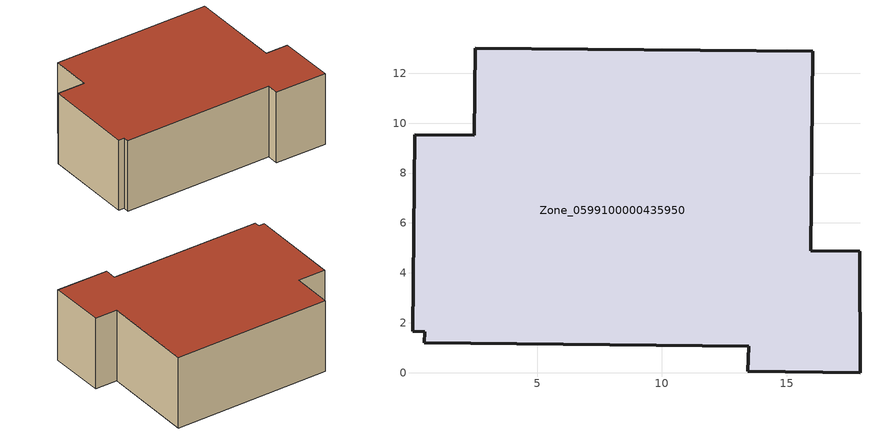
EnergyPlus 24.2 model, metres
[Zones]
Zone_0599100000435950
 floor ground (C_G): 17.94,0 13.44,0.05 13.47,1.06 0.49,1.21 0.5,1.63 0.01,1.65 0.1,9.54 2.48,9.52 2.52,13 16.05,12.88 15.97,4.88 17.92,4.86 z0
 wall outside (C_F): 2.52,13 2.48,9.52 0.1,9.54 0.01,1.65 0.5,1.63 0.49,1.21 13.47,1.06 13.44,0.05 17.94,0 17.92,4.86 15.97,4.88 16.05,12.88 2.52,13 z0:6.31
 roof outside (C_R): 0.5,1.63 0.49,1.21 13.47,1.06 13.44,0.05 17.94,0 17.92,4.86 15.97,4.88 16.05,12.88 2.52,13 2.48,9.52 0.1,9.54 0.01,1.65 z6.31
[BUILDING]
Pand.0599100000435950: North Axis=0; Terrain=City; Loads Convergence Tolerance Value=0.04; Temperature Convergence Tolerance Value=0.4; Solar Distribution=FullExterior; Maximum Number of Warmup Days=25; Minimum Number of Warmup Days=1
[Site:Location]
Rotterdam.The.Hague.AP_ZH_NLD Design_Conditions: Latitude=51.96; Longitude=4.45; Time Zone=1; Elevation=-4.5
[SITE:GROUNDTEMPERATURE:BUILDINGSURFACE]
18, 18, 18, 18, 18, 18, 18, 18, 18, 18, 18, 18
[MATERIAL] Thermal Absorptance=0.9; Solar Absorptance=0.7; Visible Absorptance=0.7
Name | Roughness | Thickness | Conductivity | Density | Specific Heat
G.D.2006-2014 | MediumSmooth | 0.15 | 0.06 | 540 | 1210
F.D.2006-2014 | Rough | 0.3 | 0.12 | 1920 | 840
R.D.2006-2014 | MediumRough | 0.2 | 0.08 | 1500 | 1000
[CONSTRUCTION]
C_G: G.D.2006-2014
C_F: F.D.2006-2014
C_R: R.D.2006-2014
[ZONE]
Zone_0599100000435950: Type=1; Multiplier=1; Ceiling Height=Autocalculate; Volume=Autocalculate; Floor Area=autocalculate; Part of Total Floor Area=Yes
[ZONEINFILTRATION:DESIGNFLOWRATE]
Infil_Zone_0599100000435950: Zone or ZoneList or Space or SpaceList=Zone_0599100000435950; Schedule=AlwaysOn; Design Flow Rate Calculation Method=Flow/Area; Flow Rate per Floor Area=0.0021; Constant Term Coefficient=1; Temperature Term Coefficient=0; Velocity Term Coefficient=0; Velocity Squared Term Coefficient=0
[HVACTEMPLATE:ZONE:IDEALLOADSAIRSYSTEM]
Zone_0599100000435950: Maximum Heating Supply Air Temperature=50; Minimum Cooling Supply Air Temperature=13; Maximum Heating Supply Air Humidity Ratio=0.0156; Minimum Cooling Supply Air Humidity Ratio=0.0077; Heating Limit=NoLimit; Cooling Limit=NoLimit; Dehumidification Control Type=ConstantSensibleHeatRatio; Cooling Sensible Heat Ratio=0.7; Dehumidification Setpoint=60; Humidification Control Type=None; Humidification Setpoint=30; Outdoor Air Method=None; Outdoor Air Flow Rate per Person=0.00944; Outdoor Air Flow Rate per Zone Floor Area=0; Outdoor Air Flow Rate per Zone=0; Demand Controlled Ventilation Type=None; Outdoor Air Economizer Type=NoEconomizer; Heat Recovery Type=None; Sensible Heat Recovery Effectiveness=0.7; Latent Heat Recovery Effectiveness=0.65
[ZONECONTROL:THERMOSTAT]
ThermostatControl_Zone_0599100000435950: Zone or ZoneList=Zone_0599100000435950; Control Type Schedule=DualSetpointControlType; Control 1=Thermostat_Zone_0599100000435950; Temperature Difference Between Cutout And Setpoint=0
[THERMOSTATSETPOINT:DUALSETPOINT]
Thermostat_Zone_0599100000435950: Heating Setpoint Temperature Schedule=HeatingSetpoint_Zone_0599100000435950; Cooling Setpoint Temperature Schedule=CoolingSetpoint_Zone_0599100000435950
[SCHEDULE:COMPACT]
HeatingSetpoint_Zone_0599100000435950: Through: 12/31, For: AllDays, Until: 24:00, 21
CoolingSetpoint_Zone_0599100000435950: Through: 12/31, For: AllDays, Until: 24:00, 24
DualSetpointControlType: Through: 12/31, For: AllDays, Until: 24:00, 4
AlwaysOn: Through: 12/31, For: AllDays, Until: 24:00, 1
